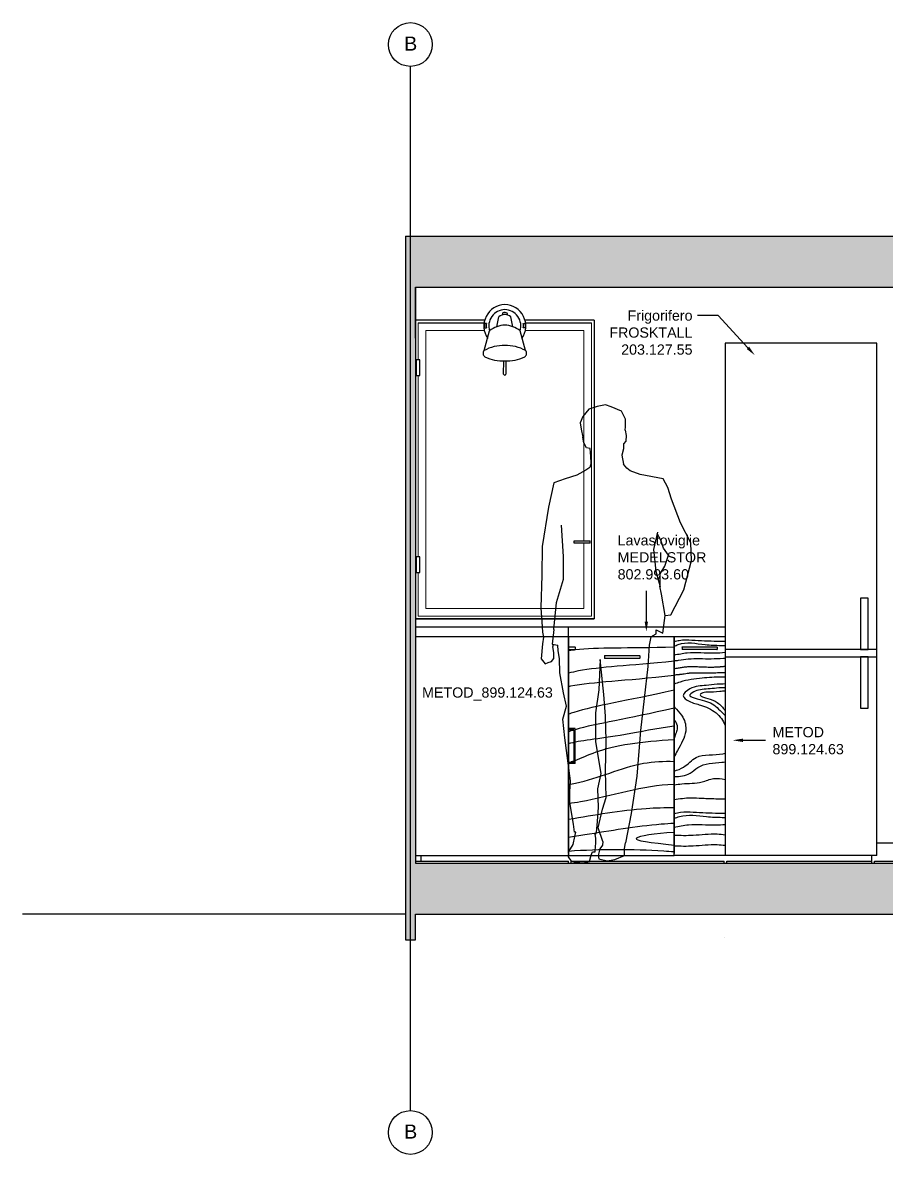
# Model space of a CAD drawing. Header units: millimetres. Extents: x 3813 to 53761, y -2555 to 21253.
# Drawn here: x 10432 to 13818, y 2151 to 6586 of the extents above; entities that cross this region are included whole.
import ezdxf
from ezdxf import colors
from ezdxf.entities.mleader import LeaderData, LeaderLine
from ezdxf.math import Vec2, Vec3

# ---------------------------------------------------------------- set-up
doc = ezdxf.new("R2010")
doc.units = ezdxf.units.MM
for name, color, linetype in [('#IMPIANTO', 9, 'Continuous'), ('1. Linee di taglio', 5, 'Continuous'), ('A-ANNO-TEXT', 3, 'Continuous'), ('A-WALL-FULL', 255, 'Continuous'), ('c', 8, 'Continuous'), ('HIDE', 6, 'Continuous'), ('Muri', 7, 'Continuous'), ('WIDE_SEZ', 1, 'Continuous')]:
    doc.layers.add(name, color=color, linetype=linetype)
doc.layers.add('Serramenti', color=120, linetype='Continuous', lineweight=18)
doc.styles.get("Standard").update_dxf_attribs({"font": 'arial.ttf'})

# ---------------------------------------------------------------- blocks, each defined once
blk = doc.blocks.new('MAN.')
at = {"color": 8}
for p, q in [((4813.17, 1876.95), (4809.94, 1876.27)), ((4815.38, 1876.1), (4813.17, 1876.95)), ((4804.33, 1872.36), (4803.31, 1869.8)), ((4806.71, 1875.25), (4804.33, 1872.36)), ((4809.94, 1876.27), (4806.71, 1875.25)), ((4819.46, 1874.4), (4815.38, 1876.1)), ((4820.99, 1871.34), (4819.46, 1874.4)), ((4803.31, 1869.8), (4803.65, 1867.42)), ((4820.85, 1866.97), (4820.99, 1868.27)), ((4820.99, 1868.27), (4820.99, 1871.34)), ((4803.65, 1867.42), (4804.33, 1864.25)), ((4804.67, 1861.98), (4804.33, 1864.25)), ((4820.85, 1866.97), (4821.33, 1864.87)), ((4821.33, 1864.87), (4821.16, 1862.66)), ((4805.69, 1860.11), (4804.67, 1861.98)), ((4807.22, 1859.77), (4805.69, 1860.11)), ((4807.39, 1856.71), (4807.22, 1859.77)), ((4820.31, 1859.6), (4819.63, 1857.22)), ((4821.16, 1862.66), (4820.31, 1861.64)), ((4820.31, 1861.64), (4820.31, 1859.6)), ((4807.56, 1854.16), (4807.05, 1852.29)), ((4807.56, 1854.16), (4807.39, 1856.71)), ((4819.63, 1857.22), (4820.31, 1853.65)), ((4805.52, 1851.27), (4801.95, 1849.4)), ((4807.05, 1852.29), (4805.52, 1851.27)), ((4821.51, 1852.12), (4820.31, 1853.65)), ((4822.87, 1851.1), (4821.51, 1852.12)), ((4826.78, 1849.57), (4822.87, 1851.1)), ((4792.94, 1846.34), (4790.9, 1836.82)), ((4797.36, 1847.87), (4792.94, 1846.34)), ((4801.95, 1849.4), (4797.36, 1847.87)), ((4835.79, 1847.87), (4826.78, 1849.57)), ((4837.66, 1844.47), (4835.79, 1847.87)), ((4839.02, 1839.88), (4837.66, 1844.47)), ((4790.9, 1836.82), (4788.35, 1821.34)), ((4842.59, 1830.7), (4839.02, 1839.88)), ((4796.68, 1817.43), (4796, 1829.68)), ((4846.67, 1822.87), (4842.59, 1830.7)), ((4833.58, 1826.96), (4832.05, 1820.15)), ((4834.94, 1823.89), (4833.41, 1826.45)), ((4835.96, 1820.66), (4834.94, 1823.89)), ((4788.35, 1821.34), (4788.18, 1810.12)), ((4832.05, 1820.15), (4832.9, 1811.65)), ((4837.83, 1817.94), (4835.96, 1820.66)), ((4846.84, 1815.9), (4846.67, 1822.87)), ((4796.68, 1808.59), (4796.68, 1817.43)), ((4836.47, 1813.69), (4837.83, 1817.94)), ((4843.95, 1804.34), (4846.84, 1815.9)), ((4788.18, 1810.12), (4787.84, 1797.37)), ((4832.9, 1811.65), (4834.6, 1805.53)), ((4834.6, 1810.63), (4836.47, 1813.69)), ((4834.6, 1805.53), (4834.6, 1810.63)), ((4793.96, 1799.41), (4796.68, 1808.59)), ((4835.11, 1802.64), (4834.5, 1805.88)), ((4836.64, 1794.31), (4835.11, 1802.64)), ((4838.85, 1794.65), (4843.95, 1804.34)), ((4787.84, 1797.37), (4788.35, 1789.89)), ((4792.94, 1788.87), (4793.96, 1799.41)), ((4835.61, 1787.43), (4836.64, 1794.31)), ((4836.64, 1794.31), (4838.85, 1794.65)), ((4788.35, 1789.89), (4788.52, 1787.85)), ((4788.52, 1787.85), (4788.92, 1785.81)), ((4792.94, 1788.87), (4792.26, 1783.09)), ((4833.07, 1787.17), (4833.07, 1788.7)), ((4833.07, 1788.7), (4835.61, 1787.43)), ((4788.52, 1783.26), (4788.01, 1777.3)), ((4788.92, 1785.81), (4788.52, 1783.26)), ((4830.99, 1785.95), (4830.35, 1782.75)), ((4830.99, 1785.95), (4833.07, 1787.17)), ((4792.26, 1783.09), (4794.47, 1782.75)), ((4792.6, 1782.07), (4792.78, 1783)), ((4792.94, 1779.85), (4792.6, 1782.07)), ((4792.94, 1777.47), (4792.94, 1779.85)), ((4794.64, 1780.54), (4794.47, 1782.75)), ((4795.15, 1777.47), (4794.64, 1780.54)), ((4830.35, 1782.75), (4829.84, 1774.41)), ((4788.01, 1777.3), (4789.54, 1775.43)), ((4789.54, 1775.43), (4790.69, 1775.93)), ((4790.69, 1775.93), (4792.09, 1776.28)), ((4792.09, 1776.28), (4792.94, 1777.47)), ((4795.32, 1771.86), (4795.15, 1777.47)), ((4811.13, 1777.13), (4810.62, 1765.23)), ((4812.49, 1763.36), (4811.13, 1777.13)), ((4829.84, 1774.41), (4828.31, 1761.83)), ((4796.68, 1764.04), (4795.32, 1771.86)), ((4797.87, 1758.77), (4796.68, 1764.04)), ((4810.62, 1765.23), (4809.26, 1756.22)), ((4813.17, 1754.86), (4812.49, 1763.36)), ((4828.31, 1761.83), (4826.95, 1749.25)), ((4796.51, 1753.67), (4797.87, 1758.77)), ((4797.19, 1746.36), (4796.51, 1753.67)), ((4809.26, 1756.22), (4809.26, 1744.83)), ((4813.51, 1745.34), (4813.17, 1754.86)), ((4826.95, 1749.25), (4825.42, 1731.39)), ((4799.49, 1729.59), (4797.19, 1746.36)), ((4809.26, 1744.83), (4811.3, 1732.41)), ((4813.17, 1733.43), (4813.51, 1745.34)), ((4811.3, 1732.41), (4810.11, 1726.46)), ((4813.51, 1723.06), (4813.17, 1733.43)), ((4825.42, 1731.39), (4823.21, 1716.77)), ((4799.23, 1725.27), (4799.49, 1729.59)), ((4810.11, 1726.46), (4810.28, 1719.15)), ((4799.23, 1721.02), (4799.23, 1725.27)), ((4811.98, 1718.47), (4813.51, 1723.06)), ((4800.59, 1712.52), (4799.23, 1721.02)), ((4810.28, 1719.15), (4809.94, 1713.54)), ((4810.28, 1711.16), (4811.98, 1718.47)), ((4823.21, 1716.77), (4821.08, 1705.21)), ((4801.1, 1709.46), (4800.59, 1712.52)), ((4809.94, 1713.54), (4809.6, 1709.29)), ((4801.44, 1709.46), (4801.1, 1707.76)), ((4801.61, 1709.46), (4801.1, 1709.46)), ((4809.6, 1709.29), (4809.09, 1708.61)), ((4809.43, 1706.91), (4809.09, 1708.61)), ((4812.09, 1705.72), (4810.28, 1711.16)), ((4800.42, 1704.53), (4798.72, 1701.81)), ((4801.1, 1707.76), (4800.42, 1704.53)), ((4809.09, 1702.15), (4809.43, 1705.21)), ((4809.43, 1705.21), (4809.43, 1706.91)), ((4811.98, 1704.36), (4810.96, 1702.83)), ((4812.09, 1705.72), (4811.98, 1704.36)), ((4820.58, 1703), (4821.08, 1705.21)), ((4798.72, 1701.81), (4798.55, 1699.77)), ((4798.55, 1699.77), (4799.74, 1698.07)), ((4806.88, 1697.9), (4807.56, 1700.45)), ((4807.56, 1700.45), (4808.07, 1701.64)), ((4808.07, 1701.64), (4809.09, 1701.64)), ((4809.09, 1701.64), (4809.09, 1702.15)), ((4810.96, 1702.83), (4810.28, 1700.28)), ((4810.28, 1700.28), (4810.62, 1698.92)), ((4810.62, 1698.92), (4813.85, 1698.24)), ((4816.91, 1698.75), (4820.65, 1700.28)), ((4820.65, 1700.28), (4820.58, 1703)), ((4799.74, 1698.07), (4800.93, 1697.73)), ((4800.93, 1697.73), (4804.33, 1697.39)), ((4804.33, 1697.39), (4806.88, 1697.9)), ((4813.85, 1698.24), (4816.91, 1698.75))]:
    blk.add_line(p, q, dxfattribs=at)

msp = doc.modelspace()

# ---------------------------------------------------------------- hatches: boundary and pattern name
at = {"true_color": 0xc7c8ca, "transparency": 33554623}
h = msp.add_hatch(color=9, dxfattribs=at)
h.dxf.hatch_style = 1
h.paths.add_polyline_path([(11972.3, 5550.1), (16472.3, 5550.1), (16472.3, 3292.1), (11972.3, 3292.1)], flags=16)
h.paths.add_polyline_path([(11932.3, 5750.1), (16612.3, 5750.1), (16612.3, 2992.1), (16472.3, 2992.1), (16472.3, 3092.1), (11972.3, 3092.1), (11972.3, 2992.1), (11932.3, 2992.1), (11932.3, 3092.1)])

# ---------------------------------------------------------------- linework, layer by layer
at = {"color": 8}
for p, q in [((12290.4, 5394.5), (12299, 5433.6)), ((12354.2, 5394.5), (12345.6, 5433.6)), ((12240.7, 5301.1), (12262.7, 5378.4)), ((12403.9, 5301.1), (12381.9, 5378.4)), ((12594.2, 4555.8), (12656.7, 4555.9)), ((12594.3, 4546.2), (12594.2, 4555.8)), ((12656.7, 4546.2), (12594.3, 4546.2)), ((12985.8, 4180.1), (12985.8, 3330.1)), ((12572.3, 4130.1), (12572.3, 4110.1)), ((13185.8, 4130.1), (13185.8, 4100.1))]:
    msp.add_line(p, q, dxfattribs=at)
at = {"color": 7}
for p, q in [((13780.8, 5330.1), (13185.8, 5330.1)), ((13715.8, 4330.1), (13715.8, 4130.1)), ((13745.8, 4330.1), (13715.8, 4330.1)), ((13745.8, 4130.1), (13745.8, 4330.1)), ((11972.3, 4218.1), (13185.8, 4218.1)), ((11972.3, 4180.1), (13185.8, 4180.1)), ((12985.8, 4180.1), (13185.8, 4180.1)), ((12985.8, 3322.1), (12985.8, 4180.1)), ((13185.8, 4180.1), (13185.8, 3322.1)), ((12572.3, 4129.1), (12572.3, 4140.1)), ((12572.3, 4140.1), (12596.3, 4140.1)), ((12572.3, 4129.1), (12596.3, 4129.1)), ((12572.3, 4125.6), (12572.3, 4124.6)), ((12597.3, 4139.1), (12596.3, 4140.1)), ((12596.3, 4129.1), (12597.3, 4130.1)), ((12597.3, 4139.1), (12597.3, 4130.1)), ((13016.8, 4139.1), (13017.8, 4140.1)), ((13016.8, 4139.1), (13016.8, 4130.1)), ((13017.8, 4129.1), (13016.8, 4130.1)), ((13154.8, 4139.1), (13153.8, 4140.1)), ((13153.8, 4129.1), (13154.8, 4130.1)), ((13154.8, 4139.1), (13154.8, 4130.1)), ((13780.8, 4130.1), (13185.8, 4130.1)), ((13715.8, 4130.1), (13745.8, 4130.1)), ((13780.8, 4100.1), (13780.8, 4130.1)), ((12713.3, 4104.6), (12714.3, 4105.6)), ((12713.3, 4104.6), (12714.3, 4105.6)), ((12713.3, 4104.6), (12713.3, 4095.6)), ((12713.3, 4104.6), (12713.3, 4095.6)), ((12714.3, 4094.6), (12713.3, 4095.6)), ((12714.3, 4094.6), (12713.3, 4095.6)), ((12851.3, 4104.6), (12850.3, 4105.6)), ((12851.3, 4104.6), (12850.3, 4105.6)), ((12850.3, 4094.6), (12851.3, 4095.6)), ((12850.3, 4094.6), (12851.3, 4095.6)), ((12851.3, 4104.6), (12851.3, 4095.6)), ((12851.3, 4104.6), (12851.3, 4095.6)), ((13185.8, 4100.1), (13780.8, 4100.1)), ((13745.8, 4100.1), (13715.8, 4100.1)), ((13715.8, 4100.1), (13715.8, 3900.1)), ((13745.8, 3900.1), (13745.8, 4100.1)), ((13715.8, 3900.1), (13745.8, 3900.1)), ((12597.3, 3820.1), (12572.3, 3820.1)), ((12572.3, 3820.1), (12572.3, 3820.1)), ((12572.3, 3820.1), (12572.3, 3815.1)), ((12592.3, 3815.1), (12572.3, 3815.1)), ((12578.3, 3815.1), (12592.3, 3815.1)), ((12592.3, 3815.1), (12592.3, 3687.1)), ((12597.3, 3682.1), (12597.3, 3820.1)), ((12572.3, 3682.1), (12572.3, 3687.1)), ((12592.3, 3687.1), (12572.3, 3687.1)), ((12597.3, 3682.1), (12572.3, 3682.1)), ((12578.3, 3687.1), (12592.3, 3687.1)), ((12597.3, 3682.1), (12597.3, 3683.1))]:
    msp.add_line(p, q, dxfattribs=at)
at = {"color": 8}
for points in [[(12323.2, 5450.6, 0.075123), (12314.3, 5449.4, 0.081859), (12313.6, 5441)], [(12321.4, 5450.6, -0.075123), (12330.3, 5449.4, -0.081859), (12331, 5441)]]:
    msp.add_lwpolyline(points, format="xyb", dxfattribs=at)
at = {"color": 2}
for points in [[(12249.8, 5407), (12242.9, 5407), (12242.9, 5390.8), (12250, 5390.8)], [(12394.8, 5407), (12401.7, 5407), (12401.7, 5390.8), (12394.6, 5390.8)]]:
    msp.add_lwpolyline(points, dxfattribs=at)
at = {"color": 8}
for points in [[(12317.6, 5208.1), (12317.8, 5260.4)], [(12326.8, 5260.4), (12326.8, 5208.1)]]:
    msp.add_lwpolyline(points, dxfattribs=at)
at = {"color": 7}
for points in [[(13017.8, 4140.1), (13085.8, 4140.1), (13153.8, 4140.1)], [(13153.8, 4129.1), (13085.8, 4129.1), (13017.8, 4129.1)], [(12714.3, 4105.6), (12782.3, 4105.6), (12850.3, 4105.6)], [(12714.3, 4105.6), (12782.3, 4105.6), (12850.3, 4105.6)], [(12850.3, 4094.6), (12782.3, 4094.6), (12714.3, 4094.6)], [(12850.3, 4094.6), (12782.3, 4094.6), (12714.3, 4094.6)]]:
    msp.add_lwpolyline(points, dxfattribs=at)
at = {"color": 8}
for centre, radius, start, end in [((12324, 5397.3), 83.9, 91.1569, 215.2207), ((12324, 5397.3), 64.6, 91.5035, 197.8646), ((12320.6, 5397.3), 83.9, 324.7793, 88.8431), ((12320.6, 5397.3), 64.6, 342.1354, 88.4965), ((12325, 5400), 42.5, 93.6223, 127.695), ((12319.6, 5400), 42.5, 52.305, 86.3777), ((12323.8, 5305.6), 95, 90.8839, 129.9742), ((12320.8, 5305.6), 95, 50.0258, 89.1161), ((12253.3, 5290.6), 16.4, 140.2872, 237.2568), ((12322.1, 5149.2), 172.4, 89.9261, 118.1925), ((12322.5, 5149.2), 172.4, 61.8075, 90.0739), ((12391.3, 5290.6), 16.4, 302.7432, 39.7128), ((12316.6, 5427.2), 166.8, 244.3432, 271.9434), ((12328, 5427.2), 166.8, 268.0566, 295.6568), ((12322.2, 5209.2), 4.78, 194.3227, 345.6773)]:
    msp.add_arc(centre, radius, start, end, dxfattribs=at)
at = {"color": 2}
for centre, start, end in [((12345.6, 5399.8), 175.716, 185.4054), ((12299, 5399.8), 354.5946, 4.284)]:
    msp.add_arc(centre, 96, start, end, dxfattribs=at)
at = {"color": 31}
for points, knots in [([(12985.8, 4138.9), (12797.5, 4133.1), (12678.9, 4138.3), (12586.3, 4126.4), (12572.3, 4124.6)], [828.820317, 828.820317, 828.820317, 828.820317, 1046.254337, 1061.086625, 1061.086625, 1061.086625, 1061.086625]), ([(12985.8, 4083.7), (12805, 4065), (12679.3, 4060.9), (12584.4, 4039.8), (12572.3, 4036.8)], [833.030779, 833.030779, 833.030779, 833.030779, 1046.254337, 1080.035282, 1080.035282, 1080.035282, 1080.035282]), ([(12985.8, 4054), (12986.9, 4054.2), (12992.8, 4055.5), (13004.2, 4057.7), (13009.7, 4058.7), (13020.2, 4060.4), (13025.2, 4061.1), (13031, 4061.7), (13032, 4061.8), (13034, 4061.9), (13035, 4062), (13038, 4062.2), (13040.1, 4062.3), (13046.4, 4062.6), (13050.7, 4062.6), (13062.1, 4062.7), (13069.3, 4062.5), (13084.5, 4062), (13092.4, 4061.6), (13108.8, 4061), (13117.3, 4060.8), (13129.4, 4060.7), (13132.7, 4060.7), (13139.3, 4060.8), (13142.6, 4060.9), (13152.5, 4061.2), (13159.1, 4061.6), (13167.3, 4062.2), (13168.9, 4062.4), (13173.6, 4062.8), (13176.8, 4063.1), (13181.1, 4063.5), (13182.2, 4063.7), (13185.8, 4063.7)], [0, 0, 0, 0, 18.755468, 18.755468, 37.510937, 37.510937, 56.266405, 56.266405, 60.086331, 60.086331, 63.906257, 63.906257, 71.54611, 71.54611, 86.825814, 86.825814, 110.53599, 110.53599, 134.246166, 134.246166, 157.956342, 157.956342, 166.728392, 166.728392, 175.500443, 175.500443, 193.044544, 193.044544, 197.275846, 197.275846, 205.73845, 205.73845, 208.690639, 208.690639, 208.690639, 208.690639]), ([(12985.8, 4030.3), (12989.8, 4030.5), (12992.4, 4030.7), (12996.8, 4031.1), (12998.6, 4031.3), (13001.8, 4031.6), (13003.1, 4031.7), (13005.7, 4032), (13006.8, 4032.1), (13008.8, 4032.3), (13009.5, 4032.4), (13011.1, 4032.6), (13011.8, 4032.7), (13014.1, 4033), (13015.6, 4033.2), (13019.9, 4033.8), (13022.6, 4034.2), (13029.5, 4035.2), (13033.5, 4035.8), (13038.6, 4036.6), (13040, 4036.8), (13042.5, 4037.1), (13043.5, 4037.2), (13045.1, 4037.4), (13045.6, 4037.4), (13046.6, 4037.5), (13047, 4037.6), (13047.8, 4037.7), (13048.2, 4037.7), (13049.5, 4037.8), (13050.3, 4037.9), (13052.9, 4038.1), (13054.6, 4038.2), (13059.9, 4038.5), (13063.5, 4038.6), (13073.2, 4038.7), (13079.4, 4038.6), (13092.4, 4038.3), (13099.3, 4038.1), (13113.5, 4037.8), (13121, 4037.7), (13131, 4037.9), (13133.4, 4037.9), (13138, 4038), (13140.3, 4038.1), (13146.9, 4038.4), (13151.2, 4038.6), (13160.8, 4039.1), (13166, 4039.4), (13172.4, 4039.7), (13173.9, 4039.7), (13176.2, 4039.8), (13177, 4039.8), (13178.3, 4039.8), (13178.8, 4039.8), (13180.3, 4039.8), (13181.3, 4039.8), (13183.5, 4039.8), (13184.6, 4039.8), (13185.8, 4039.8), (13185.8, 4039.8), (13185.8, 4039.8)], [0, 0, 0, 0, 7.426073, 7.426073, 12.355891, 12.355891, 15.943599, 15.943599, 18.978993, 18.978993, 20.901222, 20.901222, 22.823452, 22.823452, 26.667911, 26.667911, 34.35683, 34.35683, 46.791949, 46.791949, 51.838335, 51.838335, 55.733243, 55.733243, 57.919106, 57.919106, 59.570362, 59.570362, 61.221617, 61.221617, 64.524128, 64.524128, 71.12915, 71.12915, 84.339193, 84.339193, 104.731051, 104.731051, 125.122909, 125.122909, 145.514768, 145.514768, 151.617123, 151.617123, 157.719479, 157.719479, 169.924191, 169.924191, 186.455496, 186.455496, 191.499083, 191.499083, 194.37737, 194.37737, 196.201836, 196.201836, 199.85077, 199.85077, 203.499703, 203.499703, 207.889657, 207.889657, 207.889657, 207.889657]), ([(12985.8, 4027), (12785.7, 4005.3), (12666.7, 4002.3), (12574.6, 3984.3), (12572.3, 3983.8)], [820.845538, 820.845538, 820.845538, 820.845538, 1046.254337, 1052.010496, 1052.010496, 1052.010496, 1052.010496]), ([(12985.8, 3969.7), (12793, 3926.2), (12670.5, 3908.7), (12578.8, 3878.5), (12572.3, 3876.2)], [823.07839, 823.07839, 823.07839, 823.07839, 1046.254337, 1063.952124, 1063.952124, 1063.952124, 1063.952124]), ([(12572.3, 3760.6), (12616.7, 3774.7), (12711.7, 3779.6), (12917.1, 3820.8), (12985.8, 3829.7)], [1.062075, 1.062075, 1.062075, 1.062075, 2, 2.450775, 2.450775, 2.450775, 2.450775]), ([(12592.3, 3813.7), (12587.5, 3812.3), (12580.8, 3810.3), (12574.2, 3808.2), (12572.3, 3807.6)], [1034.294031, 1034.294031, 1034.294031, 1034.294031, 1046.254337, 1051.218474, 1051.218474, 1051.218474, 1051.218474]), ([(12597.3, 3694.8), (12646.1, 3713.8), (12719.8, 3754.9), (12923.6, 3773.2), (12985.8, 3777)], [1.026914, 1.026914, 1.026914, 1.026914, 2, 2.416662, 2.416662, 2.416662, 2.416662]), ([(12572.3, 3601.1), (12581.1, 3602.4), (12682.7, 3619.8), (12814.3, 3686.1), (12945.2, 3692.5), (12985.8, 3691)], [172.262532, 172.262532, 172.262532, 172.262532, 190.23672, 377.710932, 460.389094, 460.389094, 460.389094, 460.389094]), ([(12572.3, 3526.4), (12587.9, 3528.6), (12726.3, 3548.9), (12862.9, 3599.5), (12985.4, 3601.2), (12985.8, 3601.2)], [168.415304, 168.415304, 168.415304, 168.415304, 200.388712, 451.067413, 451.816429, 451.816429, 451.816429, 451.816429]), ([(12572.3, 3464.4), (12673.9, 3481.1), (12810.9, 3506), (12949.4, 3510.3), (12985.8, 3510.5)], [165.167902, 165.167902, 165.167902, 165.167902, 372.563595, 446.269102, 446.269102, 446.269102, 446.269102]), ([(12572.3, 3394.4), (12593, 3397.6), (12714.2, 3416.4), (12851.8, 3439.8), (12969, 3448.3), (12985.8, 3449.3)], [162.333795, 162.333795, 162.333795, 162.333795, 206.085979, 410.238567, 444.139286, 444.139286, 444.139286, 444.139286]), ([(12985.8, 3412.8), (12909.3, 3408.6), (12769.3, 3384.7), (12896.6, 3373.5), (12985.8, 3362.8)], [90.83104, 90.83104, 90.83104, 90.83104, 104.506773, 121.987241, 121.987241, 121.987241, 121.987241]), ([(12572.3, 3339.5), (12696.5, 3348.4), (12834.9, 3347.8), (12972.4, 3338.3), (12985.8, 3337.3)], [162.030327, 162.030327, 162.030327, 162.030327, 413.742979, 440.82184, 440.82184, 440.82184, 440.82184])]:
    msp.add_open_spline(points, degree=3, knots=knots, dxfattribs=at)
for points in [[(12985.2, 4141.7), (13001.6, 4149.1), (13107.7, 4148.8), (13169, 4145.6), (13186.4, 4145.6)], [(12985.8, 4160), (13006.2, 4165.4), (13055.4, 4166.5), (13155.3, 4162.3), (13185.8, 4162.3)], [(12985.8, 4107.9), (13037.3, 4116.7), (13143.2, 4116), (13185.8, 4118.4)], [(12985.8, 4085.7), (13003.5, 4087.4), (13040.9, 4092.6), (13131, 4093.2), (13178.7, 4095.1), (13185.8, 4095.2)], [(13185.8, 4020.5), (13170, 4021.2), (13096.1, 4017), (13009, 4001.7), (12985.8, 3993.4)], [(13185.8, 3994.3), (13154.2, 3993), (13111.4, 3989), (13047.2, 3975), (13021.8, 3948.3), (13044.6, 3926.9), (13089.3, 3911.6), (13150.2, 3880.9), (13185.6, 3832.8), (13185.8, 3832.3)], [(13185.8, 3979.7), (13169.5, 3979.7), (13134.8, 3976.3), (13074.6, 3968.3), (13051.2, 3955.6), (13047.2, 3951.6), (13063.9, 3940.3), (13134.8, 3916.3), (13185.8, 3870.4)], [(13185.8, 3966.5), (13164.9, 3964.7), (13114.8, 3961.8), (13093, 3957.5), (13087.4, 3951.9), (13092.1, 3946.8), (13108.8, 3940.4), (13146.1, 3927.1), (13178.2, 3899.7), (13185.8, 3889.7)], [(12985.8, 3905.6), (12994.6, 3895.8), (13019.9, 3863.9), (13031.4, 3809.8), (12998.9, 3734.2), (12985.8, 3707.4)], [(12985.8, 3855.7), (12993, 3844.9), (12997.4, 3817.8), (12991.6, 3797.4), (12985.8, 3780.7)], [(12985.8, 3653), (13023.2, 3668.6), (13072, 3706.1), (13177.2, 3721.1), (13185.8, 3723.3)], [(12985.8, 3631.1), (13048.4, 3644.3), (13078.6, 3666.9), (13172.7, 3687.6), (13185.8, 3688.9)], [(12985.8, 3599.2), (13016.5, 3603), (13095.5, 3610.5), (13140.7, 3623.7), (13185.8, 3620.6)], [(12985.8, 3541.8), (13051.2, 3548.3), (13095.2, 3546.8), (13157, 3544.6), (13185.8, 3544.6)], [(12985.8, 3485.9), (13011.3, 3491.3), (13060.5, 3492.5), (13160.4, 3488.2), (13185.8, 3488.2)], [(12985.8, 3467.7), (13006.7, 3475), (13112.8, 3474.8), (13174.1, 3471.6), (13185.8, 3471.6)], [(12985.8, 3433), (13042.4, 3442.6), (13148.3, 3442), (13185.8, 3443.8)], [(12985.8, 3401.7), (13060.5, 3401.8), (13155.1, 3406.5), (13185.8, 3403.7)], [(12985.8, 3359.9), (13060.5, 3360), (13155.1, 3364.8), (13185.8, 3362)]]:
    msp.add_spline(points, degree=3, dxfattribs=at)
for points in [[(12985.8, 3899.5), (12798.4, 3856.8), (12684.1, 3839.7), (12597.3, 3815.1)], [(12576, 3687.1), (12581.5, 3688.9), (12586.9, 3690.8), (12592.3, 3692.9)]]:
    msp.add_open_spline(points, degree=3, dxfattribs=at)
at = {"layer": 'A-ANNO-TEXT', "linetype": 'ByBlock', "lineweight": -2}
for points in [[(12876.9, 4238.9), (12876.9, 4359.8)], [(13255.7, 3773.7), (13343.7, 3773.7)]]:
    msp.add_lwpolyline(points, dxfattribs=at)
at = {"layer": 'A-ANNO-TEXT'}
for points in [[(12870.2, 4238.9), (12876.9, 4198.9), (12883.5, 4238.9)], [(13255.7, 3780.3), (13215.7, 3773.7), (13255.7, 3767)]]:
    msp.add_solid(points, dxfattribs=at)
at = {"layer": 'A-WALL-FULL', "color": 7}
for p, q in [((11952.3, 5750.1), (11952.3, 6414.8)), ((11952.3, 2992.1), (11952.3, 5750.1)), ((13185.8, 5330.1), (13185.8, 3330.1)), ((13780.8, 3322.1), (13780.8, 5330.1)), ((12572.3, 3330.1), (12572.3, 4218.1)), ((12572.3, 4180.1), (12572.3, 3322.1)), ((12572.3, 3855.1), (12572.3, 3655.1)), ((11972.3, 3322.1), (12985.8, 3322.1)), ((13780.8, 3322.1), (12985.8, 3322.1)), ((11932.3, 3092.1), (10432.3, 3092.1)), ((11952.3, 2322.3), (11952.3, 2992.1))]:
    msp.add_line(p, q, dxfattribs=at)
at = {"layer": 'A-WALL-FULL', "color": 2}
for p, q in [((12243.2, 5420), (11972.3, 5420)), ((12672.3, 5420), (12401.4, 5420)), ((11982.3, 5410.2), (12241, 5410.2)), ((12403.6, 5410.2), (12662.3, 5410.2)), ((12672.3, 5350.2), (12672.3, 4250.2)), ((12672.3, 4250.2), (11972.3, 4250.2)), ((11972.3, 4250.2), (12672.3, 4250.2)), ((11972.3, 3300.1), (12572.3, 3300.1)), ((12572.3, 3292.1), (12572.3, 3300.1)), ((12582.3, 3300.1), (13182.3, 3300.1)), ((12582.3, 3292.1), (12582.3, 3300.1)), ((13182.3, 3292.1), (13182.3, 3300.1)), ((13192.3, 3300.1), (13760.8, 3300.1)), ((13192.3, 3292.1), (13192.3, 3300.1)), ((13760.8, 3292.1), (13760.8, 3300.1)), ((13770.8, 3300.1), (14370.8, 3300.1)), ((13770.8, 3292.1), (13770.8, 3300.1))]:
    msp.add_line(p, q, dxfattribs=at)
at = {"layer": 'A-WALL-FULL', "color": 8}
for p, q in [((12656.7, 4546.2), (12656.7, 4555.9)), ((11992.4, 3322.1), (11992.4, 3300.1)), ((13760.7, 3300.1), (13760.7, 3322.1))]:
    msp.add_line(p, q, dxfattribs=at)
at = {"layer": 'A-WALL-FULL'}
msp.add_line((11972.3, 4218.1), (11972.3, 3330.1), dxfattribs=at)
at = {"layer": 'A-WALL-FULL', "color": 9}
msp.add_line((14058.7, 3370.1), (13780.8, 3370.1), dxfattribs=at)
at = {"layer": 'A-WALL-FULL', "color": 1}
for p, q in [((11932.3, 3092.1), (11932.3, 2992.1)), ((11972.3, 2992.1), (11972.3, 3092.1)), ((11932.3, 2992.1), (11972.3, 2992.1))]:
    msp.add_line(p, q, dxfattribs=at)
at = {"layer": 'A-WALL-FULL', "color": 2}
for points in [[(11989.7, 5265), (11975.4, 5265), (11975.4, 5203.7), (11989.7, 5203.7)], [(11989.7, 4492.6), (11975.4, 4492.6), (11975.4, 4431.3), (11989.7, 4431.3)]]:
    msp.add_lwpolyline(points, close=True, dxfattribs=at)
at = {"layer": 'c', "color": 7}
for centre in [(11952.3, 6500.6), (11952.3, 2236.5)]:
    msp.add_circle(centre, 85.8, dxfattribs=at)
at = {"layer": 'HIDE'}
msp.add_line((13182.3, 3000.8), (13182.3, 3000.8), dxfattribs=at)
at = {"layer": 'Muri', "color": 2}
for p, q in [((12672.3, 5420), (12672.3, 4250.2)), ((12146.3, 4250.2), (11972.3, 4250.2))]:
    msp.add_line(p, q, dxfattribs=at)
at = {"layer": 'Serramenti', "color": 2, "lineweight": 18}
for p, q in [((11982.3, 5265), (11982.3, 5410.2)), ((11982.3, 4492.6), (11982.3, 5203.7)), ((11982.3, 4260), (11982.3, 4431.3))]:
    msp.add_line(p, q, dxfattribs=at)
at = {"layer": 'Serramenti', "color": 8}
for p, q in [((12012.3, 4290), (12012.3, 5380.2)), ((12012.3, 5380.2), (12241.8, 5380.2)), ((12402.8, 5380.2), (12632.3, 5380.2)), ((12632.3, 4754.1), (12632.3, 5380.2)), ((12632.3, 4555.9), (12632.3, 4754.1)), ((12632.3, 4290), (12632.3, 4546.2)), ((12012.3, 4290), (12191.8, 4290)), ((12191.8, 4290), (12632.3, 4290))]:
    msp.add_line(p, q, dxfattribs=at)
at = {"layer": 'Serramenti', "color": 2}
for p, q in [((12662.3, 4260), (12662.3, 5410.2)), ((11982.3, 4260), (12157.5, 4260)), ((12157.5, 4260), (12662.3, 4260))]:
    msp.add_line(p, q, dxfattribs=at)
at = {"layer": 'WIDE_SEZ', "color": 5}
for p, q in [((11932.3, 5750.1), (16612.3, 5750.1)), ((11972.3, 3092.1), (16472.3, 3092.1))]:
    msp.add_line(p, q, dxfattribs=at)
at = {"layer": 'WIDE_SEZ'}
for p, q in [((11932.3, 5750.1), (11932.3, 3092.1)), ((11972.3, 5550.1), (16472.3, 5550.1)), ((11972.3, 5550.1), (11972.3, 3292.1)), ((11972.3, 5350.2), (11972.3, 5550.1)), ((11972.3, 3292.1), (16472.3, 3292.1))]:
    msp.add_line(p, q, dxfattribs=at)

# ---------------------------------------------------------------- block references
at = {"layer": '#IMPIANTO', "color": 8, "xscale": 10, "yscale": 10, "zscale": 10}
msp.add_blockref('MAN.', (-35415.1, -13680.6), dxfattribs=at)

# ---------------------------------------------------------------- texts
at = {"layer": '1. Linee di taglio'}
for p in [(11927.6, 6476.8), (11927.6, 2212.6)]:
    msp.add_text('B', height=55.1, dxfattribs=at).set_placement(p)
at = {"layer": 'A-ANNO-TEXT', "char_height": 40, "width": 432.356}
for s, insert, attachment_point in [('Lavastoviglie\\PMEDELSTOR\\P802.993.60', (12764.4, 4577.5), 1), ('METOD_899.124.63', (12510.4, 3980.9), 3), ('METOD\\P899.124.63', (13371.4, 3825.5), 1)]:
    msp.add_mtext(s, dxfattribs=dict(at, insert=insert, attachment_point=attachment_point))

# ---------------------------------------------------------------- leaders
at = {"layer": 'A-ANNO-TEXT'}
ml = msp.add_multileader_mtext('Standard', dxfattribs=at)
ml.set_content('Frigorifero FROSKTALL\\P203.127.55', color=256)
ml.set_leader_properties()
ml.build(insert=Vec2(0, 0))
ml.multileader.update_dxf_attribs({"arrow_head_size": 40})
ctx = ml.context
ctx.base_point, ctx.char_height, ctx.arrow_head_size, ctx.landing_gap_size, ctx.plane_origin = Vec3(12718.4, 5438.1), 40, 40, 20, Vec3(13285.8, 5269)
ctx.text_align_type = 2
notes = []
notes.append((ctx, [(0, (1, 1, 0), (13157.9, 5438.1), (-1, 0), 80, [(0, [(13302.4, 5282.5)], 0, [])])]))
ctx.mtext.insert, ctx.mtext.width, ctx.mtext.defined_height, ctx.mtext.alignment, ctx.mtext.flow_direction = Vec3(13057.9, 5458.5), 432.356, 457.1, 3, 5
for ctx, leaders in notes:
    for number, flags, end, landing, length, lines in leaders:
        leader = LeaderData()
        leader.index, (leader.has_last_leader_line, leader.has_dogleg_vector, leader.attachment_direction) = number, flags
        leader.last_leader_point, leader.dogleg_vector, leader.dogleg_length = Vec3(end), Vec3(landing), length
        for number, points, colour, breaks in lines:
            line = LeaderLine()
            line.index, line.vertices, line.color, line.breaks = number, Vec3.list(points), colors.encode_raw_color(colour), breaks
            leader.lines.append(line)
        ctx.leaders.append(leader)

doc.saveas('drawing.dxf')
